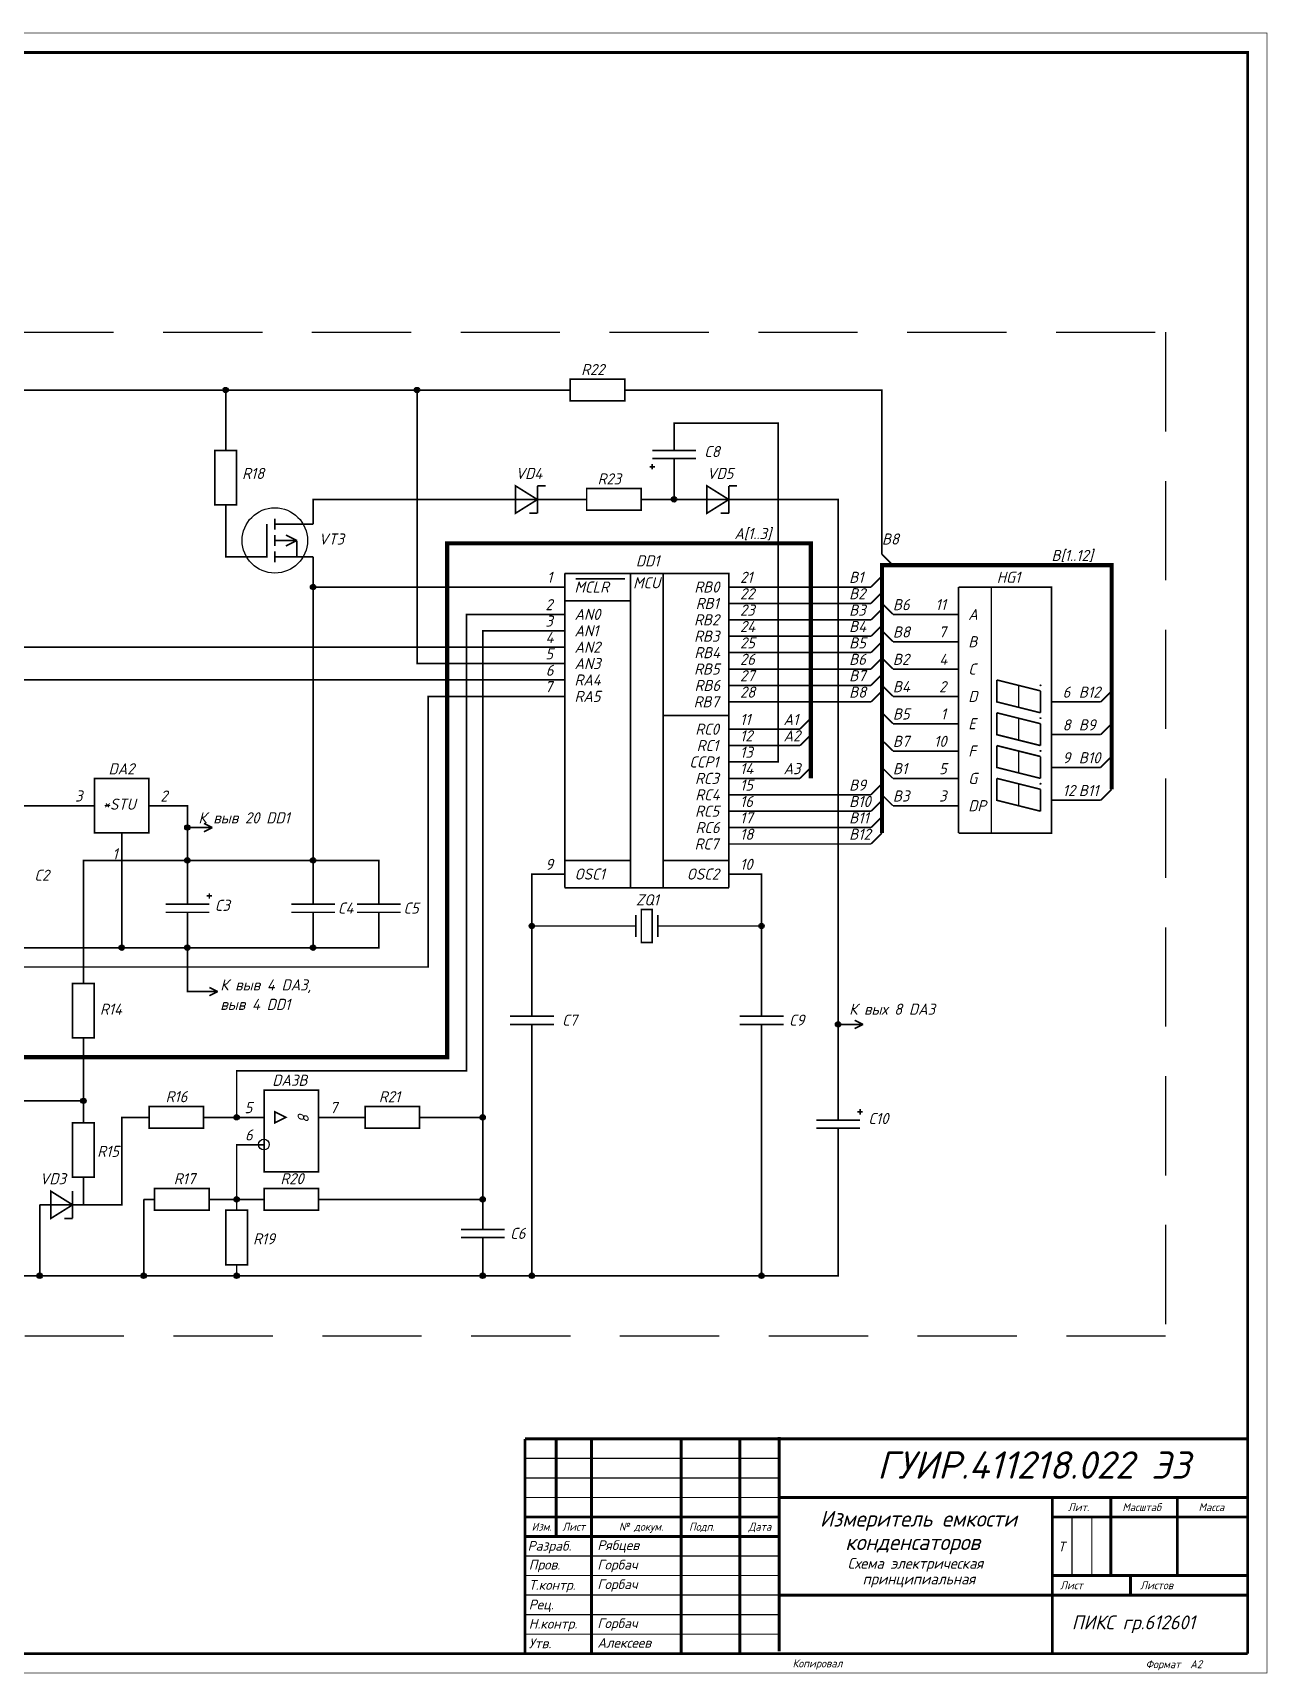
# Model space of a CAD drawing. Header units: millimetres. Extents: x 242 to 2202, y -792 to 1099.
# Drawn here: x 1132.2 to 1448.3, y 678.5 to 1098.5 of the extents above; entities that cross this region are included whole.
import ezdxf

# ---------------------------------------------------------------- set-up
doc = ezdxf.new("R2010")
doc.units = ezdxf.units.MM
doc.linetypes.add('штриховаяX2', pattern=[38.1, 25.4, -12.7])
doc.layers.add('PDF _текст', color=7, linetype='Continuous')
doc.layers.add('текст', color=7, linetype='Continuous', lineweight=30)
doc.styles.add('GOST-2.304_Type-B_italic', font='GOST Common Italic.ttf')
doc.styles.add('PDF ISOCPEUR Italic', font='isocpeui.ttf')

msp = doc.modelspace()

# ---------------------------------------------------------------- linework, layer by layer
at = {"linetype": 'штриховаяX2'}
for p, q in [((937.01, 1021.87), (1422.27, 1021.87)), ((1422.27, 1021.87), (1422.27, 764.76)), ((1422.27, 764.76), (937.01, 764.76))]:
    msp.add_line(p, q, dxfattribs=at)
for points, const_width in [([(1269.84, 1009.82), (1283.78, 1009.82), (1283.78, 1004.28), (1269.84, 1004.28), (1269.84, 1009.82)], 0.42), ([(1267.04, 1007.02), (1230.64, 1007.02), (1181.64, 1007.02), (1064.04, 1007.02)], 0.42), ([(1181.64, 994.42), (1181.64, 1007.02)], 0.42), ([(1265.64, 937.02), (1230.64, 937.02), (1230.64, 1007.02)], 0.42), ([(1269.84, 1007.02), (1267.04, 1007.02)], 0.42), ([(1283.84, 1007.02), (1286.64, 1007.02)], 0.42), ([(1286.64, 1007.02), (1349.64, 1007.02), (1349.64, 965.02)], 0.42), ([(1313.24, 911.82), (1323.04, 911.82), (1323.04, 998.62), (1296.44, 998.62), (1296.44, 998.62), (1296.44, 994.42)], 0.42), ([(1178.84, 991.62), (1184.38, 991.62), (1184.38, 977.68), (1178.84, 977.68), (1178.84, 991.62)], 0.42), ([(1181.64, 991.62), (1181.64, 994.42)], 0.42), ([(1302.04, 991.62), (1290.84, 991.62)], 0.42), ([(1296.44, 991.62), (1296.44, 994.42)], 0.42), ([(1290.14, 987.42), (1291.54, 987.42)], 0.42), ([(1290.84, 989.52), (1302.04, 989.52)], 0.42), ([(1290.84, 986.72), (1290.84, 988.12)], 0.42), ([(1296.44, 989.52), (1296.44, 986.72)], 0.42), ([(1296.44, 986.72), (1296.44, 979.02), (1296.44, 979.02)], 0.42), ([(1253.04, 979.02), (1204.04, 979.02), (1204.04, 979.02), (1204.04, 975.52)], 0.42), ([(1255.84, 979.02), (1253.04, 979.02)], 0.42), ([(1261.44, 979.02), (1255.84, 979.02)], 0.42), ([(1261.44, 975.52), (1261.44, 982.52)], 0.42), ([(1261.44, 982.52), (1263.54, 982.52)], 0.42), ([(1261.44, 979.02), (1264.24, 979.02)], 0.42), ([(1264.24, 979.02), (1271.24, 979.02)], 0.42), ([(1274.04, 979.02), (1271.24, 979.02)], 0.42), ([(1274.04, 981.82), (1287.98, 981.82), (1287.98, 976.28), (1274.04, 976.28), (1274.04, 981.82)], 0.42), ([(1288.04, 979.02), (1290.84, 979.02)], 0.42), ([(1290.84, 979.02), (1296.44, 979.02), (1302.04, 979.02)], 0.42), ([(1304.84, 979.02), (1302.04, 979.02)], 0.42), ([(1310.44, 979.02), (1304.84, 979.02)], 0.42), ([(1310.44, 975.52), (1310.44, 982.52)], 0.42), ([(1310.44, 982.52), (1312.54, 982.52)], 0.42), ([(1310.44, 979.02), (1313.24, 979.02)], 0.42), ([(1313.24, 979.02), (1338.44, 979.02), (1338.44, 979.02), (1338.44, 822.92)], 0.42), ([(1181.64, 977.62), (1181.64, 974.82)], 0.42), ([(1181.64, 974.82), (1181.64, 974.82), (1181.64, 964.32), (1182.34, 964.32)], 0.42), ([(1204.04, 972.72), (1204.04, 975.52)], 0.42), ([(1261.44, 975.52), (1259.34, 975.52)], 0.42), ([(1310.44, 975.52), (1308.34, 975.52)], 0.42), ([(1192.14, 972.72), (1192.14, 964.32), (1185.14, 964.32)], 0.42), ([(1194.24, 971.32), (1194.24, 974.12)], 0.42), ([(1194.24, 972.72), (1204.04, 972.72)], 0.42), ([(1331.44, 907.62), (1331.44, 967.82), (1238.34, 967.82), (1238.34, 836.22), (1073.84, 836.22), (1059.84, 836.22)], 1.05), ([(1194.24, 967.12), (1194.24, 969.92)], 0.42), ([(1194.24, 968.52), (1199.84, 968.52)], 0.42), ([(1199.84, 968.52), (1197.04, 969.92)], 0.42), ([(1199.84, 968.52), (1197.04, 967.12)], 0.42), ([(1199.84, 968.52), (1199.84, 964.32)], 0.42), ([(1185.14, 964.32), (1182.34, 964.32)], 0.42), ([(1194.24, 962.92), (1194.24, 965.72)], 0.42), ([(1194.24, 964.32), (1204.04, 964.32)], 0.42), ([(1204.04, 964.32), (1204.04, 961.52)], 0.42), ([(1349.64, 893.62), (1349.64, 962.22), (1408.44, 962.22), (1408.44, 904.82)], 1.05), ([(1352.44, 962.22), (1349.64, 965.02)], 0.42), ([(1204.04, 878.22), (1204.04, 878.22), (1204.04, 886.62), (1204.04, 886.62), (1204.04, 956.62), (1204.04, 956.62), (1204.04, 961.52)], 0.42), ([(1310.44, 879.62), (1310.44, 960.12), (1268.44, 960.12)], 0.42), ([(1268.44, 960.12), (1268.44, 879.62)], 0.42), ([(1271.24, 958.72), (1283.84, 958.72)], 0.42), ([(1285.24, 960.12), (1285.24, 879.62)], 0.42), ([(1293.64, 879.62), (1293.64, 960.12)], 0.42), ([(1346.84, 956.62), (1349.64, 959.42)], 0.42), ([(1265.64, 956.62), (1204.04, 956.62), (1204.04, 956.62)], 0.42), ([(1268.44, 956.62), (1265.64, 956.62)], 0.42), ([(1310.44, 956.62), (1313.24, 956.62)], 0.42), ([(1313.24, 956.62), (1346.84, 956.62)], 0.42), ([(1346.84, 952.42), (1349.64, 955.22)], 0.42), ([(1369.24, 893.62), (1369.24, 956.62)], 0.42), ([(1369.24, 893.62), (1393.04, 893.62), (1393.04, 956.62), (1369.24, 956.62)], 0.42), ([(1377.64, 956.62), (1377.64, 893.62)], 0.42), ([(1265.64, 949.62), (1243.24, 949.62), (1243.24, 832.72), (1184.44, 832.72), (1184.44, 827.12), (1184.44, 820.82)], 0.42), ([(1268.44, 949.62), (1265.64, 949.62)], 0.42), ([(1268.44, 953.12), (1285.24, 953.12)], 0.42), ([(1310.44, 952.42), (1313.24, 952.42)], 0.42), ([(1313.24, 952.42), (1346.84, 952.42)], 0.42), ([(1346.84, 948.22), (1349.64, 951.02)], 0.42), ([(1349.64, 952.42), (1352.44, 949.62)], 0.42), ([(1366.44, 949.62), (1352.44, 949.62), (1352.44, 949.62)], 0.42), ([(1369.24, 949.62), (1366.44, 949.62)], 0.42), ([(1265.64, 945.42), (1247.44, 945.42), (1247.44, 820.82), (1237.64, 820.82), (1234.14, 820.82)], 0.42), ([(1268.44, 945.42), (1265.64, 945.42)], 0.42), ([(1310.44, 948.22), (1313.24, 948.22)], 0.42), ([(1313.24, 948.22), (1346.84, 948.22)], 0.42), ([(1346.84, 944.02), (1349.64, 946.82)], 0.42), ([(1349.64, 945.42), (1352.44, 942.62)], 0.42), ([(1265.64, 941.22), (1064.04, 941.22)], 0.42), ([(1268.44, 941.22), (1265.64, 941.22)], 0.42), ([(1310.44, 944.02), (1313.24, 944.02)], 0.42), ([(1313.24, 944.02), (1346.84, 944.02)], 0.42), ([(1346.84, 939.82), (1349.64, 942.62)], 0.42), ([(1366.44, 942.62), (1352.44, 942.62), (1352.44, 942.62)], 0.42), ([(1369.24, 942.62), (1366.44, 942.62)], 0.42), ([(1268.44, 937.02), (1265.64, 937.02)], 0.42), ([(1310.44, 939.82), (1313.24, 939.82)], 0.42), ([(1313.24, 939.82), (1346.84, 939.82)], 0.42), ([(1346.84, 935.62), (1349.64, 938.42)], 0.42), ([(1349.64, 938.42), (1352.44, 935.62)], 0.42), ([(1265.64, 932.82), (1094.84, 932.82), (1094.84, 875.42), (1085.04, 875.42)], 0.42), ([(1268.44, 932.82), (1265.64, 932.82)], 0.42), ([(1310.44, 935.62), (1313.24, 935.62)], 0.42), ([(1313.24, 935.62), (1346.84, 935.62), (1346.84, 935.62)], 0.42), ([(1346.84, 931.42), (1349.64, 934.22)], 0.42), ([(1366.44, 935.62), (1352.44, 935.62)], 0.42), ([(1369.24, 935.62), (1366.44, 935.62)], 0.42), ([(1379.04, 932.82), (1384.64, 931.42)], 0.42), ([(1379.04, 932.82), (1379.04, 927.22), (1384.64, 925.82)], 0.42), ([(1120.04, 822.22), (1120.04, 859.32), (1233.44, 859.32), (1233.44, 928.62), (1265.64, 928.62)], 0.42), ([(1268.44, 928.62), (1265.64, 928.62)], 0.42), ([(1310.44, 931.42), (1313.24, 931.42)], 0.42), ([(1313.24, 931.42), (1346.84, 931.42)], 0.42), ([(1346.84, 927.22), (1349.64, 930.02)], 0.42), ([(1349.64, 931.42), (1352.44, 928.62)], 0.42), ([(1366.44, 928.62), (1352.44, 928.62), (1352.44, 928.62)], 0.42), ([(1369.24, 928.62), (1366.44, 928.62)], 0.42), ([(1384.64, 925.82), (1384.64, 931.42)], 0.42), ([(1384.64, 931.42), (1390.24, 930.02)], 0.42), ([(1384.64, 931.42), (1384.64, 925.82), (1390.24, 924.42)], 0.42), ([(1390.24, 924.42), (1390.24, 930.02)], 0.42), ([(1405.64, 927.22), (1408.44, 930.02)], 0.42), ([(1310.44, 927.22), (1313.24, 927.22)], 0.42), ([(1313.24, 927.22), (1346.84, 927.22)], 0.42), ([(1349.64, 924.42), (1352.44, 921.62)], 0.42), ([(1379.04, 924.42), (1384.64, 923.02)], 0.42), ([(1379.04, 924.42), (1379.04, 918.82), (1384.64, 917.42)], 0.42), ([(1393.04, 927.22), (1395.84, 927.22)], 0.42), ([(1395.84, 927.22), (1405.64, 927.22), (1405.64, 927.22)], 0.42), ([(1310.44, 923.72), (1293.64, 923.72)], 0.42), ([(1310.44, 920.22), (1313.24, 920.22)], 0.42), ([(1313.24, 920.22), (1328.64, 920.22)], 0.42), ([(1331.44, 923.02), (1328.64, 920.22)], 0.42), ([(1366.44, 921.62), (1352.44, 921.62), (1352.44, 921.62)], 0.42), ([(1369.24, 921.62), (1366.44, 921.62)], 0.42), ([(1384.64, 917.42), (1384.64, 923.02)], 0.42), ([(1384.64, 923.02), (1390.24, 921.62)], 0.42), ([(1384.64, 923.02), (1384.64, 917.42), (1390.24, 916.02)], 0.42), ([(1390.24, 916.02), (1390.24, 921.62)], 0.42), ([(1408.44, 921.62), (1405.64, 918.82)], 0.42), ([(1310.44, 916.02), (1313.24, 916.02)], 0.42), ([(1313.24, 916.02), (1328.64, 916.02)], 0.42), ([(1331.44, 918.82), (1328.64, 916.02)], 0.42), ([(1349.64, 917.42), (1352.44, 914.62)], 0.42), ([(1379.04, 916.02), (1384.64, 914.62)], 0.42), ([(1379.04, 916.02), (1379.04, 910.42), (1384.64, 909.02)], 0.42), ([(1393.04, 918.82), (1395.84, 918.82)], 0.42), ([(1395.84, 918.82), (1405.64, 918.82)], 0.42), ([(1310.44, 911.82), (1313.24, 911.82)], 0.42), ([(1366.44, 914.62), (1352.44, 914.62), (1352.44, 914.62)], 0.42), ([(1369.24, 914.62), (1366.44, 914.62)], 0.42), ([(1384.64, 909.02), (1384.64, 914.62)], 0.42), ([(1384.64, 914.62), (1390.24, 913.22)], 0.42), ([(1384.64, 914.62), (1384.64, 909.02), (1390.24, 907.62)], 0.42), ([(1390.24, 907.62), (1390.24, 913.22)], 0.42), ([(1408.44, 913.22), (1405.64, 910.42)], 0.42), ([(1148.04, 907.62), (1161.98, 907.62), (1161.98, 893.68), (1148.04, 893.68), (1148.04, 907.62)], 0.42), ([(1310.44, 907.62), (1313.24, 907.62)], 0.42), ([(1313.24, 907.62), (1328.64, 907.62)], 0.42), ([(1331.44, 910.42), (1328.64, 907.62)], 0.42), ([(1349.64, 910.42), (1352.44, 907.62)], 0.42), ([(1366.44, 907.62), (1352.44, 907.62), (1352.44, 907.62)], 0.42), ([(1369.24, 907.62), (1366.44, 907.62)], 0.42), ([(1379.04, 907.62), (1384.64, 906.22)], 0.42), ([(1379.04, 907.62), (1379.04, 902.02), (1384.64, 900.62)], 0.42), ([(1393.04, 910.42), (1395.84, 910.42)], 0.42), ([(1395.84, 910.42), (1405.64, 910.42), (1405.64, 910.42)], 0.42), ([(1310.44, 903.42), (1313.24, 903.42)], 0.42), ([(1313.24, 903.42), (1346.84, 903.42)], 0.42), ([(1346.84, 903.42), (1349.64, 906.22)], 0.42), ([(1349.64, 903.42), (1352.44, 900.62)], 0.42), ([(1384.64, 900.62), (1384.64, 906.22)], 0.42), ([(1384.64, 906.22), (1390.24, 904.82)], 0.42), ([(1384.64, 906.22), (1384.64, 900.62), (1390.24, 899.22)], 0.42), ([(1390.24, 899.22), (1390.24, 904.82)], 0.42), ([(1408.44, 904.82), (1405.64, 902.02)], 0.42), ([(1125.64, 900.62), (1145.24, 900.62)], 0.42), ([(1148.04, 900.62), (1145.24, 900.62)], 0.42), ([(1162.04, 900.62), (1164.84, 900.62)], 0.42), ([(1164.84, 900.62), (1171.84, 900.62), (1171.84, 895.02), (1171.84, 886.62), (1171.84, 878.22), (1171.84, 878.22)], 0.42), ([(1310.44, 899.22), (1313.24, 899.22)], 0.42), ([(1313.24, 899.22), (1346.84, 899.22)], 0.42), ([(1346.84, 899.22), (1349.64, 902.02)], 0.42), ([(1366.44, 900.62), (1352.44, 900.62), (1352.44, 900.62)], 0.42), ([(1369.24, 900.62), (1366.44, 900.62)], 0.42), ([(1393.04, 902.02), (1395.84, 902.02)], 0.42), ([(1395.84, 902.02), (1405.64, 902.02), (1405.64, 902.02)], 0.42), ([(1220.84, 870.52), (1220.84, 864.22), (1204.04, 864.22), (1106.74, 864.22), (1033.24, 864.22), (1010.84, 864.22), (1010.84, 865.62), (1010.84, 895.02), (994.74, 895.02)], 0.42), ([(1174.64, 895.02), (1171.84, 895.02)], 0.42), ([(1174.64, 895.02), (1178.2, 895.02)], 0.42), ([(1178.2, 895.02), (1176.06, 896.09)], 0.42), ([(1178.2, 895.02), (1176.06, 893.95)], 0.42), ([(1310.44, 895.02), (1313.24, 895.02)], 0.42), ([(1313.24, 895.02), (1346.84, 895.02)], 0.42), ([(1346.84, 895.02), (1349.64, 897.82)], 0.42), ([(1155.04, 893.62), (1155.04, 890.82)], 0.42), ([(1155.04, 890.82), (1155.04, 864.22)], 0.42), ([(1310.44, 890.82), (1313.24, 890.82)], 0.42), ([(1313.24, 890.82), (1346.84, 890.82)], 0.42), ([(1346.84, 890.82), (1349.64, 893.62)], 0.42), ([(1145.24, 857.92), (1145.24, 886.62), (1145.24, 886.62), (1171.84, 886.62)], 0.42), ([(1171.84, 886.62), (1204.04, 886.62)], 0.42), ([(1220.84, 878.22), (1220.84, 886.62), (1220.84, 886.62), (1204.04, 886.62)], 0.42), ([(1285.24, 886.62), (1268.44, 886.62)], 0.42), ([(1293.64, 886.62), (1310.44, 886.62)], 0.42), ([(1265.64, 883.12), (1260.04, 883.12), (1260.04, 869.82), (1260.04, 869.82), (1260.04, 849.52)], 0.42), ([(1268.44, 883.12), (1265.64, 883.12)], 0.42), ([(1313.24, 883.12), (1318.84, 883.12), (1318.84, 883.12), (1318.84, 869.82), (1318.84, 869.82), (1295.04, 869.82)], 0.42), ([(1310.44, 883.12), (1313.24, 883.12)], 0.42), ([(1171.84, 875.42), (1171.84, 878.22)], 0.42), ([(1177.44, 878.22), (1177.44, 876.82)], 0.42), ([(1204.04, 875.42), (1204.04, 878.22)], 0.42), ([(1220.84, 875.42), (1220.84, 878.22)], 0.42), ([(1268.44, 879.62), (1310.44, 879.62)], 0.42), ([(1177.44, 875.42), (1166.24, 875.42)], 0.42), ([(1178.14, 877.52), (1176.74, 877.52)], 0.42), ([(1209.64, 875.42), (1198.44, 875.42)], 0.42), ([(1226.44, 875.42), (1215.24, 875.42)], 0.42), ([(1288.04, 865.62), (1288.04, 874.02), (1290.84, 874.02), (1290.84, 865.62), (1288.04, 865.62)], 0.42), ([(1166.24, 873.32), (1177.44, 873.32)], 0.42), ([(1171.84, 873.32), (1171.84, 870.52)], 0.42), ([(1176.04, 853.02), (1171.84, 853.02), (1171.84, 864.22), (1171.84, 864.22), (1171.84, 870.52)], 0.42), ([(1198.44, 873.32), (1209.64, 873.32)], 0.42), ([(1204.04, 873.32), (1204.04, 870.52)], 0.42), ([(1204.04, 870.52), (1204.04, 864.22), (1204.04, 864.22)], 0.42), ([(1215.24, 873.32), (1226.44, 873.32)], 0.42), ([(1220.84, 873.32), (1220.84, 870.52)], 0.42), ([(1260.04, 869.82), (1283.84, 869.82)], 0.42), ([(1286.64, 869.82), (1283.84, 869.82)], 0.42), ([(1286.64, 867.02), (1286.64, 872.62)], 0.42), ([(1292.24, 867.02), (1292.24, 872.62)], 0.42), ([(1292.24, 869.82), (1295.04, 869.82)], 0.42), ([(1318.84, 849.52), (1318.84, 869.82), (1318.84, 869.82)], 0.42), ([(1145.24, 855.12), (1145.24, 857.92)], 0.42), ([(1142.44, 855.12), (1147.98, 855.12), (1147.98, 841.18), (1142.44, 841.18), (1142.44, 855.12)], 0.42), ([(1176.04, 853.02), (1179.6, 853.02)], 0.42), ([(1179.6, 853.02), (1177.46, 854.09)], 0.42), ([(1179.6, 853.02), (1177.46, 851.95)], 0.42), ([(1260.04, 846.72), (1260.04, 849.52)], 0.42), ([(1318.84, 846.72), (1318.84, 849.52)], 0.42), ([(1265.64, 846.72), (1254.44, 846.72)], 0.42), ([(1254.44, 844.62), (1265.64, 844.62)], 0.42), ([(1260.04, 844.62), (1260.04, 841.82)], 0.42), ([(1324.44, 846.72), (1313.24, 846.72)], 0.42), ([(1313.24, 844.62), (1324.44, 844.62)], 0.42), ([(1318.84, 844.62), (1318.84, 841.82)], 0.42), ([(1341.24, 844.62), (1338.44, 844.62)], 0.42), ([(1341.24, 844.62), (1344.8, 844.62)], 0.42), ([(1344.8, 844.62), (1342.66, 845.69)], 0.42), ([(1344.8, 844.62), (1342.66, 843.55)], 0.42), ([(1145.24, 841.12), (1145.24, 838.32)], 0.42), ([(1247.44, 780.22), (1260.04, 780.22), (1260.04, 841.82)], 0.42), ([(1260.04, 780.22), (1318.84, 780.22), (1318.84, 841.82)], 0.42), ([(1145.24, 838.32), (1145.24, 825.02), (1145.24, 825.02), (1031.14, 825.02)], 0.42), ([(1191.44, 827.82), (1205.38, 827.82), (1205.38, 806.88), (1191.44, 806.88), (1191.44, 827.82)], 0.42), ([(1145.24, 822.22), (1145.24, 825.02), (1145.24, 825.02)], 0.42), ([(1162.04, 823.62), (1175.98, 823.62), (1175.98, 818.08), (1162.04, 818.08), (1162.04, 823.62)], 0.42), ([(1217.34, 823.62), (1231.28, 823.62), (1231.28, 818.08), (1217.34, 818.08), (1217.34, 823.62)], 0.42), ([(1142.44, 819.42), (1147.98, 819.42), (1147.98, 805.48), (1142.44, 805.48), (1142.44, 819.42)], 0.42), ([(1145.24, 819.42), (1145.24, 822.22)], 0.42), ([(1145.24, 802.62), (1145.24, 798.42), (1155.04, 798.42), (1155.04, 820.82), (1159.24, 820.82), (1159.24, 820.82)], 0.42), ([(1162.04, 820.82), (1159.24, 820.82)], 0.42), ([(1176.04, 820.82), (1178.84, 820.82)], 0.42), ([(1178.84, 820.82), (1184.44, 820.82), (1188.64, 820.82), (1188.64, 820.82)], 0.42), ([(1191.44, 820.82), (1188.64, 820.82)], 0.42), ([(1194.24, 819.42), (1197.04, 820.82), (1194.24, 822.22), (1194.24, 819.42)], 0.42), ([(1205.44, 820.82), (1208.24, 820.82)], 0.42), ([(1208.24, 820.82), (1212.44, 820.82), (1212.44, 820.82), (1214.54, 820.82)], 0.42), ([(1208.24, 799.82), (1233.44, 799.82), (1247.44, 799.82), (1247.44, 820.82), (1247.44, 820.82)], 0.42), ([(1217.34, 820.82), (1214.54, 820.82)], 0.42), ([(1231.34, 820.82), (1234.14, 820.82)], 0.42), ([(1344.04, 820.12), (1332.84, 820.12)], 0.42), ([(1338.44, 820.12), (1338.44, 822.92)], 0.42), ([(1344.74, 822.22), (1343.34, 822.22)], 0.42), ([(1344.04, 822.92), (1344.04, 821.52)], 0.42), ([(1318.84, 780.22), (1338.44, 780.22), (1338.44, 815.22)], 0.42), ([(1332.84, 818.02), (1344.04, 818.02)], 0.42), ([(1338.44, 818.02), (1338.44, 815.22)], 0.42), ([(1188.64, 813.82), (1184.44, 813.82), (1184.44, 799.82)], 0.42), ([(1191.44, 813.82), (1188.64, 813.82)], 0.42), ([(1145.24, 805.42), (1145.24, 802.62)], 0.42), ([(1163.44, 802.62), (1177.38, 802.62), (1177.38, 797.08), (1163.44, 797.08), (1163.44, 802.62)], 0.42), ([(1191.44, 802.62), (1205.38, 802.62), (1205.38, 797.08), (1191.44, 797.08), (1191.44, 802.62)], 0.42), ([(1136.84, 798.42), (1134.04, 798.42)], 0.42), ([(1134.04, 798.42), (1134.04, 798.42), (1134.04, 780.22)], 0.42), ([(1142.44, 798.42), (1136.84, 798.42)], 0.42), ([(1142.44, 794.92), (1142.44, 801.92)], 0.42), ([(1142.44, 798.42), (1145.24, 798.42)], 0.42), ([(1163.44, 799.82), (1160.64, 799.82)], 0.42), ([(1160.64, 799.82), (1160.64, 799.82), (1160.64, 780.22)], 0.42), ([(1177.44, 799.82), (1180.24, 799.82)], 0.42), ([(1180.24, 799.82), (1184.44, 799.82), (1184.44, 799.82), (1184.44, 799.82)], 0.42), ([(1184.44, 797.02), (1184.44, 799.82)], 0.42), ([(1184.44, 799.82), (1188.64, 799.82)], 0.42), ([(1191.44, 799.82), (1188.64, 799.82)], 0.42), ([(1205.44, 799.82), (1208.24, 799.82)], 0.42), ([(1247.44, 794.92), (1247.44, 799.82), (1247.44, 799.82)], 0.42), ([(1142.44, 794.92), (1140.34, 794.92)], 0.42), ([(1181.64, 797.02), (1187.18, 797.02), (1187.18, 783.08), (1181.64, 783.08), (1181.64, 797.02)], 0.42), ([(1247.44, 792.12), (1247.44, 794.92)], 0.42), ([(1253.04, 792.12), (1241.84, 792.12)], 0.42), ([(1241.84, 790.02), (1253.04, 790.02)], 0.42), ([(1247.44, 790.02), (1247.44, 787.22)], 0.42), ([(1097.64, 780.22), (1134.04, 780.22), (1160.64, 780.22), (1247.44, 780.22), (1247.44, 787.22)], 0.42), ([(1184.44, 783.02), (1184.44, 780.22)], 0.42), ([(1323.35, 738.94), (1323.35, 684.07)], 0.749), ([(1258.26, 738.49), (1258.26, 683.49)], 0.749), ([(1443.26, 738.49), (1258.26, 738.49)], 0.749), ([(1266.26, 738.49), (1266.26, 713.49)], 0.749), ([(1275.26, 683.49), (1275.26, 738.49)], 0.749), ([(1298.26, 738.49), (1298.26, 683.49)], 0.749), ([(1313.26, 683.49), (1313.26, 738.49)], 0.749), ([(1258.26, 733.49), (1323.26, 733.49)], 0.3), ([(1258.26, 728.49), (1323.26, 728.49)], 0.3), ([(1323.26, 723.49), (1258.26, 723.49)], 0.3), ([(1323.26, 723.49), (1443.26, 723.49)], 0.749), ([(1393.26, 723.49), (1393.26, 683.49)], 0.749), ([(1408.26, 703.49), (1408.26, 723.49)], 0.749), ([(1425.26, 723.49), (1425.26, 703.49)], 0.749), ([(1258.26, 718.49), (1323.26, 718.49)], 0.749), ([(1443.26, 718.49), (1393.26, 718.49)], 0.749), ([(1398.28, 703.49), (1398.28, 718.49)], 0.3), ([(1403.36, 703.49), (1403.36, 718.49)], 0.3), ([(1323.26, 713.49), (1258.26, 713.49)], 0.749), ([(1258.26, 708.49), (1323.26, 708.49)], 0.3), ([(1323.26, 703.49), (1258.26, 703.49)], 0.3), ([(1443.26, 703.49), (1393.26, 703.49)], 0.749), ([(1413.26, 698.49), (1413.26, 703.49)], 0.749), ([(1258.26, 698.49), (1323.26, 698.49)], 0.3), ([(1443.26, 698.49), (1323.26, 698.49)], 0.749), ([(1323.26, 693.49), (1258.26, 693.49)], 0.3), ([(1258.26, 688.49), (1323.26, 688.49)], 0.3), ([(862.26, 683.49), (1443.26, 683.49)], 0.749)]:
    msp.add_lwpolyline(points, dxfattribs=dict(const_width=const_width))
at = {"const_width": 0.711}
for points in [[(1181.29, 1007.02, 1), (1182, 1007.02, 1)], [(1230.29, 1007.02, 1), (1231, 1007.02, 1)], [(1296.09, 979.02, 1), (1296.8, 979.02, 1)], [(1203.69, 956.62, 1), (1204.4, 956.62, 1)], [(1203.69, 956.62, 1), (1204.4, 956.62, 1)], [(1171.49, 895.02, 1), (1172.2, 895.02, 1)], [(1171.49, 886.62, 1), (1172.2, 886.62, 1)], [(1203.69, 886.62, 1), (1204.4, 886.62, 1)], [(1203.69, 886.62, 1), (1204.4, 886.62, 1)], [(1259.69, 869.82, 1), (1260.4, 869.82, 1)], [(1318.49, 869.82, 1), (1319.2, 869.82, 1)], [(1154.69, 864.22, 1), (1155.4, 864.22, 1)], [(1171.49, 864.22, 1), (1172.2, 864.22, 1)], [(1203.69, 864.22, 1), (1204.4, 864.22, 1)], [(1338.09, 844.62, 1), (1338.8, 844.62, 1)], [(1144.89, 825.02, 1), (1145.6, 825.02, 1)], [(1184.09, 820.82, 1), (1184.8, 820.82, 1)], [(1247.09, 820.82, 1), (1247.8, 820.82, 1)], [(1184.09, 799.82, 1), (1184.8, 799.82, 1)], [(1184.09, 799.82, 1), (1184.8, 799.82, 1)], [(1247.09, 799.82, 1), (1247.8, 799.82, 1)], [(1133.69, 780.22, 1), (1134.4, 780.22, 1)], [(1160.29, 780.22, 1), (1161, 780.22, 1)], [(1184.09, 780.22, 1), (1184.8, 780.22, 1)], [(1247.09, 780.22, 1), (1247.8, 780.22, 1)], [(1259.69, 780.22, 1), (1260.4, 780.22, 1)], [(1318.49, 780.22, 1), (1319.2, 780.22, 1)]]:
    msp.add_lwpolyline(points, format="xyb", close=True, dxfattribs=at)
at = {"const_width": 0.42}
for points in [[(1261.44, 979.02), (1255.84, 975.52), (1255.84, 982.52), (1261.44, 979.02)], [(1261.44, 979.02), (1255.84, 975.52), (1255.84, 982.52), (1261.44, 979.02)], [(1310.44, 979.02), (1304.84, 975.52), (1304.84, 982.52), (1310.44, 979.02)], [(1310.44, 979.02), (1304.84, 975.52), (1304.84, 982.52), (1310.44, 979.02)], [(1142.44, 798.42), (1136.84, 794.92), (1136.84, 801.92), (1142.44, 798.42)], [(1142.44, 798.42), (1136.84, 794.92), (1136.84, 801.92), (1142.44, 798.42)]]:
    msp.add_lwpolyline(points, close=True, dxfattribs=at)
for centre in [(1204.01, 956.65), (1204.01, 956.65), (1204.01, 956.65), (1204.01, 956.65), (1204.01, 956.65), (1204.01, 956.65), (1204.01, 956.65), (1204.01, 956.65), (1171.81, 895.05), (1171.81, 895.05), (1171.81, 895.05), (1171.81, 895.05), (1171.81, 886.65), (1171.81, 886.65), (1171.81, 886.65), (1171.81, 886.65), (1171.81, 886.65), (1171.81, 886.65), (1204.01, 886.65), (1204.01, 886.65), (1204.01, 886.65), (1204.01, 886.65), (1204.01, 886.65), (1204.01, 886.65), (1204.01, 886.65), (1204.01, 886.65), (1318.81, 869.85), (1318.81, 869.85), (1318.81, 869.85), (1318.81, 869.85), (1145.21, 825.05), (1145.21, 825.05), (1145.21, 825.05), (1145.21, 825.05), (1184.41, 799.85), (1184.41, 799.85), (1184.41, 799.85), (1184.41, 799.85), (1247.41, 799.85), (1247.41, 799.85), (1247.41, 799.85), (1247.41, 799.85), (1134.01, 780.25), (1134.01, 780.25), (1134.01, 780.25), (1134.01, 780.25), (1160.61, 780.25), (1160.61, 780.25), (1160.61, 780.25), (1160.61, 780.25), (1247.41, 780.25), (1247.41, 780.25), (1247.41, 780.25), (1247.41, 780.25), (1318.81, 780.25), (1318.81, 780.25), (1318.81, 780.25), (1318.81, 780.25)]:
    msp.add_circle(centre, 0.682)
for centre, major_axis, ratio in [((1181.61, 1007.05), (0, 0.682), 0.99999), ((1181.61, 1007.05), (0, 0.682), 0.99999), ((1181.61, 1007.05), (0, 0.682), 0.99999), ((1181.61, 1007.05), (0, 0.682), 0.99999), ((1230.61, 1007.05), (0, 0.682), 0.99999), ((1230.61, 1007.05), (0, 0.682), 0.99999), ((1230.61, 1007.05), (0, 0.682), 0.99999), ((1230.61, 1007.05), (0, 0.682), 0.99999), ((1296.41, 979.05), (0, 0.682), 0.99999), ((1296.41, 979.05), (0, 0.682), 0.99999), ((1296.41, 979.05), (0, 0.682), 0.99999), ((1296.41, 979.05), (0, 0.682), 0.99999), ((1194.21, 968.55), (0, 8.37), 0.999992), ((1390.21, 931.45), (0.111, 0), 0.999872), ((1390.21, 923.05), (0.111, 0), 0.999936), ((1390.21, 914.65), (0.111, 0), 0.999872), ((1390.21, 906.25), (0.111, 0), 0.98324), ((1260.01, 869.85), (0, 0.682), 0.997288), ((1260.01, 869.85), (0, 0.682), 0.997288), ((1260.01, 869.85), (0, 0.682), 0.997288), ((1260.01, 869.85), (0, 0.682), 0.997288), ((1155.01, 864.25), (0, 0.682), 0.999979), ((1155.01, 864.25), (0, 0.682), 0.999979), ((1171.81, 864.25), (0, 0.682), 0.999979), ((1171.81, 864.25), (0, 0.682), 0.999979), ((1204.01, 864.25), (0, 0.682), 0.999979), ((1204.01, 864.25), (0, 0.682), 0.999979), ((1204.01, 864.25), (0, 0.682), 0.999979), ((1204.01, 864.25), (0, 0.682), 0.999979), ((1338.41, 844.65), (0, 0.682), 0.999979), ((1338.41, 844.65), (0, 0.682), 0.999979), ((1184.41, 820.85), (0, 0.682), 0.999979), ((1184.41, 820.85), (0, 0.682), 0.999979), ((1184.41, 820.85), (0, 0.682), 0.999979), ((1184.41, 820.85), (0, 0.682), 0.999979), ((1247.41, 820.85), (0, 0.682), 0.999979), ((1247.41, 820.85), (0, 0.682), 0.999979), ((1247.41, 820.85), (0, 0.682), 0.999979), ((1247.41, 820.85), (0, 0.682), 0.999979), ((1191.41, 813.85), (0, 1.37), 0.99999), ((1184.41, 799.85), (0, 0.682), 0.997267), ((1184.41, 799.85), (0, 0.682), 0.997267), ((1184.41, 799.85), (0, 0.682), 0.997267), ((1184.41, 799.85), (0, 0.682), 0.997267), ((1184.41, 780.25), (0, 0.682), 0.997267), ((1184.41, 780.25), (0, 0.682), 0.997267), ((1184.41, 780.25), (0, 0.682), 0.997267), ((1260.01, 780.25), (0, 0.682), 0.997288), ((1260.01, 780.25), (0, 0.682), 0.997288), ((1260.01, 780.25), (0, 0.682), 0.997288), ((1260.01, 780.25), (0, 0.682), 0.997288)]:
    msp.add_ellipse(centre, major_axis=major_axis, ratio=ratio)
at = {"layer": 'PDF _текст'}
for points, const_width in [([(854.26, 1098.49), (1448.21, 1098.49), (1448.21, 678.53), (854.26, 678.53), (854.26, 1098.49)], 0.0991), ([(874.26, 683.49), (874.26, 1093.49), (1443.26, 1093.49), (1443.26, 683.49)], 0.749)]:
    msp.add_lwpolyline(points, dxfattribs=dict(at, const_width=const_width))

# ---------------------------------------------------------------- texts
at = {"style": 'GOST-2.304_Type-B_italic'}
for s, height, p in [('R22', 2.845, (1272.64, 1010.89)), ('C8', 2.845, (1304.14, 989.89)), ('R18', 2.845, (1185.84, 984.29)), ('VD4', 2.845, (1255.84, 984.29)), ('R23', 2.845, (1276.84, 982.89)), ('VD5', 2.845, (1304.84, 984.29)), ('VT3', 2.845, (1205.44, 967.49)), ('A[1..3]', 2.845, (1311.84, 968.89)), ('B8', 2.845, (1349.64, 967.49)), ('B[1..12]', 2.845, (1393.04, 963.29)), ('DD1', 2.845, (1286.64, 961.89)), ('1', 2.84, (1263.88, 957.69)), ('MCLR', 2.845, (1270.93, 955.2)), ('MCU', 2.845, (1285.94, 956.29)), ('RB0', 2.845, (1301.61, 955.2)), ('21', 2.845, (1313.29, 957.69)), ('B1', 2.845, (1341.24, 957.69)), ('HG1', 2.845, (1379.04, 957.69)), ('2', 2.84, (1263.46, 950.69)), ('RB1', 2.845, (1301.97, 951)), ('22', 2.845, (1313.29, 953.49)), ('B2', 2.845, (1341.24, 953.49)), ('B6', 2.845, (1352.44, 950.69)), ('11', 2.845, (1363.32, 950.69)), ('3', 2.84, (1263.46, 946.49)), ('AN0', 2.845, (1270.93, 948.2)), ('RB2', 2.845, (1301.55, 946.8)), ('23', 2.845, (1313.29, 949.29)), ('B3', 2.845, (1341.24, 949.29)), ('A', 2.84, (1371.73, 948.2)), ('4', 2.84, (1263.52, 942.29)), ('AN1', 2.845, (1270.93, 944)), ('RB3', 2.845, (1301.55, 942.6)), ('24', 2.845, (1313.29, 945.09)), ('B4', 2.845, (1341.24, 945.09)), ('B8', 2.845, (1352.44, 943.69)), ('7', 2.84, (1364.15, 943.69)), ('5', 2.84, (1263.46, 938.09)), ('AN2', 2.845, (1270.93, 939.8)), ('RB4', 2.845, (1301.61, 938.4)), ('25', 2.845, (1313.29, 940.89)), ('B5', 2.845, (1341.24, 940.89)), ('B', 2.84, (1371.73, 941.2)), ('6', 2.84, (1263.58, 933.89)), ('AN3', 2.845, (1270.93, 935.6)), ('RB5', 2.845, (1301.55, 934.2)), ('26', 2.845, (1313.29, 936.69)), ('B6', 2.845, (1341.24, 936.69)), ('B2', 2.845, (1352.44, 936.69)), ('4', 2.84, (1364.32, 936.69)), ('C', 2.84, (1371.73, 934.2)), ('7', 2.84, (1263.34, 929.69)), ('RA4', 2.845, (1270.93, 931.4)), ('RB6', 2.845, (1301.67, 930)), ('27', 2.845, (1313.29, 932.49)), ('B7', 2.845, (1341.24, 932.49)), ('B4', 2.845, (1352.44, 929.69)), ('2', 2.84, (1364.26, 929.69)), ('RA5', 2.845, (1270.93, 927.2)), ('RB7', 2.845, (1301.43, 925.8)), ('28', 2.845, (1313.29, 928.29)), ('B8', 2.845, (1341.24, 928.29)), ('D', 2.84, (1371.73, 927.2)), ('6', 2.84, (1395.89, 928.29)), ('B12', 2.845, (1400.04, 928.29)), ('11', 2.845, (1313.29, 921.29)), ('A1', 2.845, (1324.44, 921.29)), ('B5', 2.845, (1352.44, 922.69)), ('1', 2.84, (1364.68, 922.69)), ('RC0', 2.845, (1301.85, 918.8)), ('12', 2.845, (1313.29, 917.09)), ('A2', 2.845, (1324.44, 917.09)), ('E', 2.84, (1371.73, 920.2)), ('8', 2.84, (1395.89, 919.89)), ('B9', 2.845, (1400.04, 919.89)), ('RC1', 2.845, (1302.2, 914.6)), ('13', 2.845, (1313.29, 912.89)), ('B7', 2.845, (1352.44, 915.69)), ('10', 2.845, (1362.96, 915.69)), ('F', 2.84, (1371.73, 913.2)), ('CCP1', 2.845, (1300.31, 910.4)), ('14', 2.845, (1313.29, 908.69)), ('A3', 2.845, (1324.44, 908.69)), ('B1', 2.845, (1352.44, 908.69)), ('5', 2.84, (1364.26, 908.69)), ('9', 2.84, (1395.89, 911.49)), ('B10', 2.845, (1400.04, 911.49)), ('DA2', 2.845, (1151.63, 908.65)), ('RC3', 2.845, (1301.79, 906.2)), ('15', 2.845, (1313.29, 904.49)), ('B9', 2.845, (1341.24, 904.49)), ('G', 2.84, (1371.73, 906.2)), ('3', 2.84, (1143.06, 901.69)), ('2', 2.84, (1164.89, 901.69)), ('RC4', 2.845, (1301.85, 902)), ('16', 2.845, (1313.29, 900.29)), ('B10', 2.845, (1341.24, 900.29)), ('B3', 2.845, (1352.44, 901.69)), ('3', 2.84, (1364.26, 901.69)), ('12', 2.845, (1395.89, 903.09)), ('B11', 2.845, (1400.04, 903.09)), ('*STU', 2.845, (1150.14, 899.59)), ('К выв 20 DD1', 2.8448, (1174.64, 896.09)), ('RC5', 2.845, (1301.79, 897.8)), ('17', 2.845, (1313.29, 896.09)), ('B11', 2.845, (1341.24, 896.09)), ('DP', 2.845, (1371.73, 899.2)), ('RC6', 2.845, (1301.91, 893.6)), ('18', 2.845, (1313.29, 891.89)), ('B12', 2.845, (1341.24, 891.89)), ('RC7', 2.845, (1301.67, 889.4)), ('1', 2.84, (1152.61, 886.86)), ('9', 2.84, (1263.46, 884.19)), ('10', 2.845, (1313.29, 884.19)), ('C2', 2.845, (1132.64, 881.39)), ('OSC1', 2.845, (1270.93, 881.7)), ('OSC2', 2.845, (1299.65, 881.7)), ('ZQ1', 2.845, (1286.64, 875.09)), ('C3', 2.845, (1178.84, 873.69)), ('C4', 2.845, (1210.34, 872.99)), ('C5', 2.845, (1227.14, 872.99)), ('К выв 4 DA3,', 2.8448, (1180.24, 853.31)), ('R14', 2.845, (1149.44, 847.09)), ('выв 4 DD1', 2.845, (1180.24, 848.33)), ('К вых 8 DA3', 2.8448, (1341.24, 847.09)), ('C7', 2.845, (1267.74, 844.29)), ('C9', 2.845, (1325.84, 844.29)), ('DA3B', 2.845, (1193.54, 828.89)), ('R16', 2.845, (1166.24, 824.69)), ('R21', 2.845, (1220.84, 824.69)), ('5', 2.84, (1186.46, 821.89)), ('7', 2.84, (1208.29, 821.89)), ('C10', 2.845, (1346.14, 819.09)), ('6', 2.84, (1186.58, 814.89)), ('R15', 2.845, (1148.74, 810.69)), ('VD3', 2.845, (1134.04, 803.69)), ('R17', 2.845, (1168.34, 803.69)), ('R20', 2.845, (1195.64, 803.69)), ('R19', 2.845, (1188.64, 788.29)), ('C6', 2.845, (1254.44, 789.69)), ('Измеритель емкости', 4.064, (1333.75, 716.02)), ('Лит.', 2.032, (1397.25, 719.98)), ('Масштаб', 2.032, (1411.18, 719.98)), ('Масса', 2.032, (1430.69, 719.98)), ('Изм.', 2.032, (1259.96, 714.98)), ('Лист', 2.032, (1267.81, 714.98)), ('№ докум.', 2.032, (1282.3, 714.98)), ('Подп.', 2.032, (1300.25, 714.98)), ('Дата', 2.032, (1315.48, 714.98)), ('конденсаторов', 4.064, (1340.25, 710.02)), ('Схема электрическая', 2.794, (1340.85, 705.22)), ('принципиальная', 2.794, (1344.69, 701.22)), ('Лист', 2.032, (1395.25, 699.98)), ('Листов', 2.032, (1415.75, 699.98)), ('ПИКС гр.612601', 3.556, (1398.25, 689.72)), ('Копировал', 2.032, (1326.75, 679.98)), ('Формат  A2', 2.032, (1417.13, 679.76))]:
    msp.add_text(s, height=height, dxfattribs=at).set_placement(p)
msp.add_text('8', height=2.84, rotation=270, dxfattribs=at).set_placement((1200.04, 822.22))
at = {"insert": (1394.72, 709.66), "char_height": 2.5, "attachment_point": 7, "style": 'PDF ISOCPEUR Italic'}
msp.add_mtext('Т', dxfattribs=at)
at = {"layer": 'PDF _текст', "style": 'PDF ISOCPEUR Italic'}
msp.add_text('ГУИР.411218.022 Э3', height=7, dxfattribs=at).set_placement((1348.41, 728.29))
at = {"layer": 'текст', "style": 'PDF ISOCPEUR Italic'}
for s, p in [('Разраб.', (1258.92, 709.85)), ('Рябцев', (1276.77, 710.02)), ('Пров.', (1259.22, 705.02)), ('Горбач', (1276.77, 705.02)), ('Т.контр.', (1259.22, 699.83)), ('Горбач', (1276.77, 700.02)), ('Рец.', (1259.22, 694.83)), ('Н.контр.', (1259.22, 689.9)), ('Горбач', (1276.77, 690.02)), ('Утв.', (1259.22, 684.88)), ('Алексеев', (1276.77, 685.02))]:
    msp.add_text(s, height=2.5, dxfattribs=at).set_placement(p)

doc.saveas('drawing.dxf')
